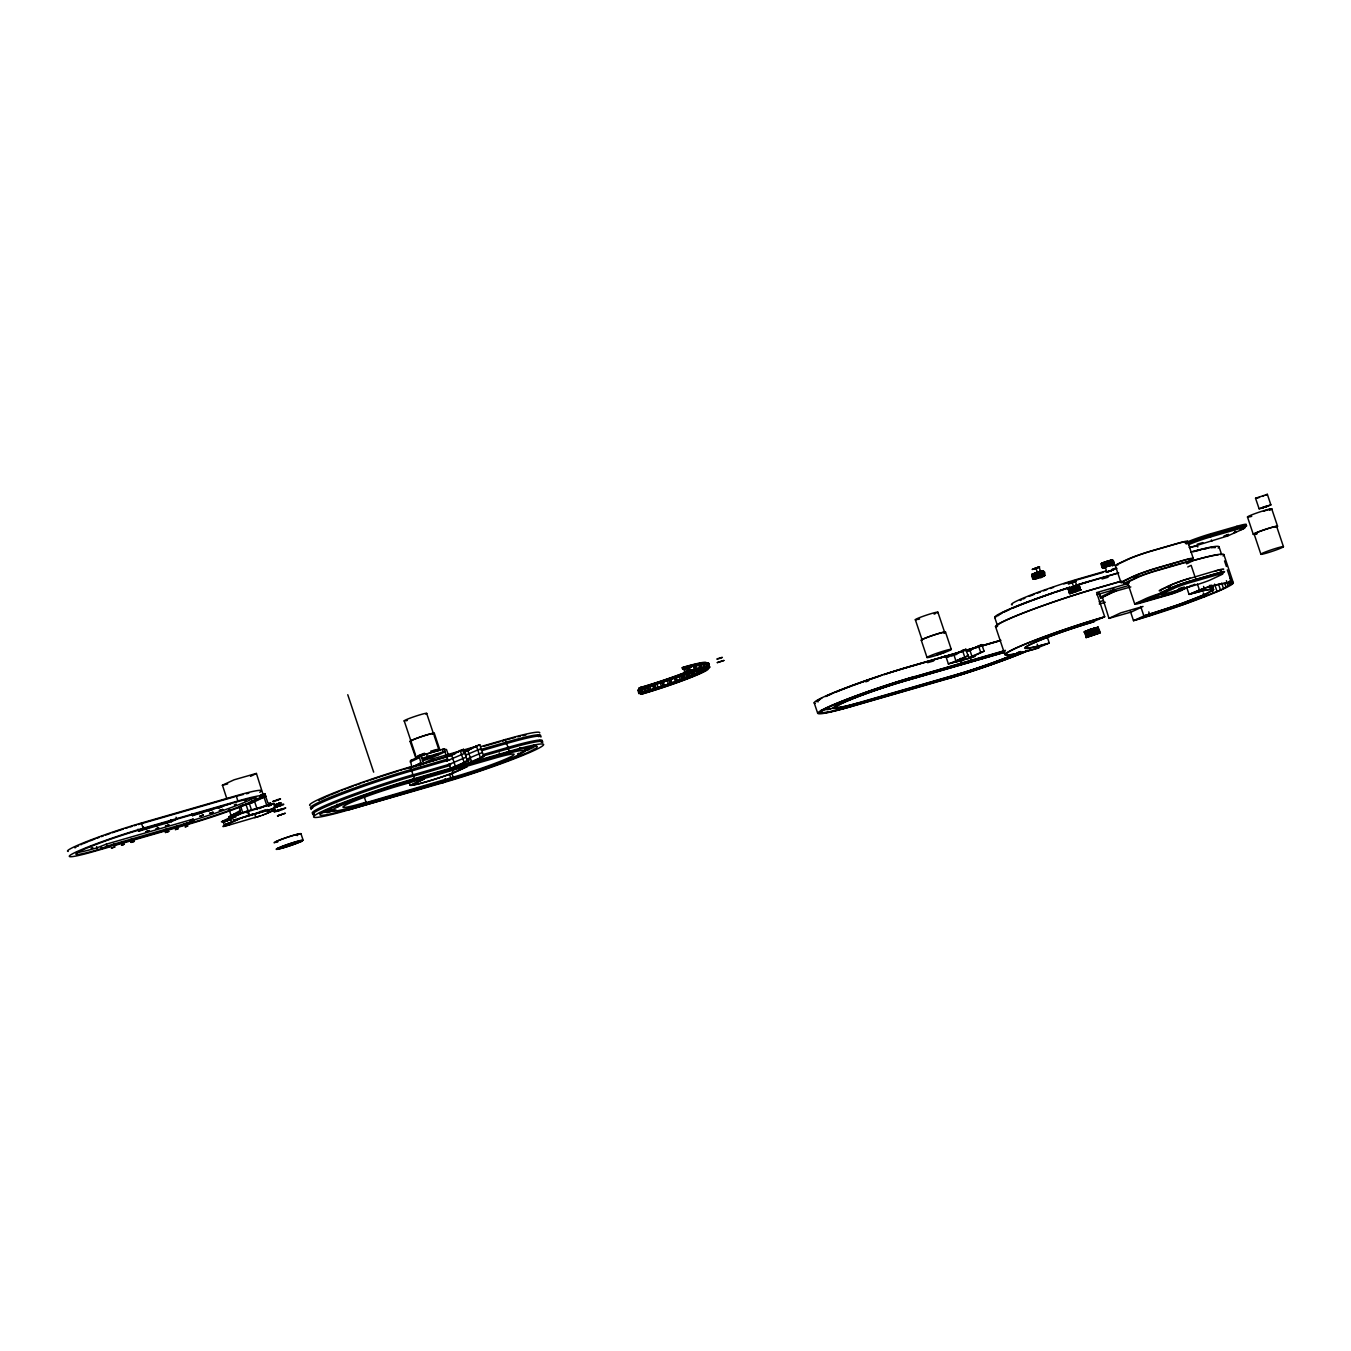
<?xml version="1.0" encoding="UTF-8"?>
<svg xmlns="http://www.w3.org/2000/svg" width="1351" height="1351" viewBox="0 0 1351 1351"><rect width="100%" height="100%" fill="white"/><g stroke="black" fill="none" stroke-linecap="round" stroke-linejoin="round"><path stroke-width="1.5" d="M662.446 686.088L661.416 686.325L663.054 685.784L661.855 682.187L663.493 681.647L664.101 685.818M663.054 685.784L664.692 685.244L663.662 685.7M242.673 812.694L240.647 806.108M661.855 682.238L660.217 682.728L661.517 686.713M946.139 655.894L938.388 658.376M1130.399 611.378L1133.506 620.7L1144.348 615.769L1179.068 604.522L1205.345 594.288L1213.485 589.745L1212.151 585.405M1230.136 577.654L1231.808 583.767L1220.51 590.066L1184 604.285L1135.313 620.058M1099.207 632.775L1100.136 632.167L1085.782 637.03L1086.711 636.929L1085.039 631.913L1086.863 636.845C1079.398 629.735 1098.431 627.472 1097.671 628.181M709.782 667.107L709.123 667.326C705.813 671.819 713.7 660.014 705.205 664L708.431 663.037M692.134 666.364L695.292 665.182C701.253 669.42 689.044 670.603 691.763 670.569M693.333 669.961L694.313 669.353L693.08 665.79M705.881 668.441L704.479 668.981L705.931 668.323M693.62 675.145C686.392 679.232 691.053 665.283 693.62 675.145L692.421 675.618M1034.309 574.175C1025.493 576.083 1049.271 568.045 1040.844 571.997M1035.052 578.296L1044.965 575.357L1033.16 579.258L1041.638 576.016L1040.05 571.456L1037.382 572.3M1068.692 588.648L1069.62 593.646L1074.67 591.417L1073.218 586.807L1078.976 585.135L1080.53 590.117L1072.154 593.089M1255.552 498.266L1267.356 494.314L1270.869 504.886L1259.098 508.736L1255.552 498.266L1257.021 498.08M1091.034 629.634L1093.128 634.024L1091.642 629.38L1084.026 631.795L1098.38 626.932L1097.451 627.539M254.613 800.552L249.293 802.798M1105.658 567.488L1103.091 568.315L1105 567.336M1102.72 563.266C1100.525 562.185 1106.722 567.167 1104.763 567.454M1110.877 560.597C1111.772 558.503 1116.23 565.394 1112.582 564.853C1116.534 565.073 1112.684 557.288 1110.708 560.8M1108.901 565.883L1110.59 565.326L1108.783 560.817L1110.86 560.108L1112.582 564.853L1114.068 564.6M242.589 813.015L223.709 821.188M937.02 654.678L944.873 652.06L942.356 653.208M1107.364 566.407L1102.771 568.095L1104.257 567.859L1102.534 562.911L1104.003 567.792L1102.551 568.349L1100.997 563.755L1102.348 563.418M1037.737 578.177C1034.646 581.285 1029.901 575.357 1033.751 573.685M1040.439 576.421L1038.818 571.828M1267.356 494.348L1265.684 495.209M655.151 688.774L653.631 689.263C652.195 683.099 654.12 684.67 655.218 688.436M1091.591 629.448L1094.445 628.249L1091.557 628.958M1093.719 633.839C1099.342 633.839 1089.565 622.372 1094.834 633.484M123.633 841.572L120.796 842.585M226.799 798.61L222.442 785.184L234.078 779.814L256.403 773.397L263.107 794.624L265.1 793.645L260.49 794.912M263.428 794.456L261.858 794.675M249.614 815.227L252.89 814.129L249.614 815.227L245.848 804.014M676.699 677.138C676.226 686.055 684.079 675.99 676.767 677.189A47.015 3.361 -18.5 0 0 682.103 675.314M1037.94 567.521L1036.538 568.112M1070.583 583.024L1071.917 582.467M1073.809 581.943L1071.022 582.99M1108.968 618.37L1120.722 612.881L1143.03 606.464L1131.412 611.969L1108.968 618.37L1102.382 597.159L1100.643 597.311L1099.14 593.072M1098.532 632.555C1102.517 634.176 1094.834 620.565 1099.275 632.656M647.281 687.119C649.763 684.349 652.516 690.057 649.071 690.395M1110.826 560.141L1112.228 559.804L1113.967 564.667M654.036 684.94L654.847 684.467L655.927 688.149M694.211 669.454L696.491 668.779M1038.379 577.975C1046.653 578.16 1046.265 568.957 1041.418 571.693M1078.638 585.219L1080.428 590.151L1078.959 585.152M1033.836 579.224C1030.948 579.444 1031.522 567.64 1034.157 579.157M1034.055 578.819C1034.478 581.335 1032.721 571.591 1038.007 572.233M1069.823 588.361L1077.355 585.76M1042.786 571L1044.762 575.492M464.136 751.528L464.964 751.105A15.013 1.081 -18.5 0 1 467.632 749.771L479.757 744.671L483.692 756.442L474.995 760.562A16.263 1.165 -18.5 0 0 473.053 761.728M468.071 763.298L468.898 762.876A15.013 1.081 -18.5 0 1 471.567 761.559L483.692 756.442M1069.3 588.783C1065.247 590.471 1073.64 584.139 1071.191 592.751M1270.869 504.886L1265.448 507.132M694.752 670.045A44.33 3.175 -18.5 0 0 696.407 669.319C694.549 669.336 706.066 668.238 700.342 663.983L697.504 664.912M699.717 668.019L698.703 668.509M1105.608 566.88L1104.088 562.286L1107.043 561.324M1107.55 566.221L1108.951 565.816M1094.276 633.653L1092.875 628.975L1094.53 633.585M701.085 664.304L704.293 663.206L705.492 666.803L700.122 668.677M705.492 666.803L702.351 667.816M940.11 669.437L941.731 669.387M1088.467 630.765C1085.495 630.478 1087.183 638.128 1087.133 636.642L1086.255 631.441L1084.178 632.403L1085.596 632.065M1038.108 572.098L1039.645 576.674M1074.653 591.451L1078.892 590.1L1076.95 585.642M1099.511 632.538L1098.38 632.96M1108.833 560.8C1115.504 571.557 1103.463 561.847 1108.951 560.665M1104.932 567.724L1105.709 567.572M669.691 679.637L670.484 679.249L670.89 683.234M1077.828 590.404L1076.24 585.827M640.222 689.094L643.059 688.081C648.345 695.478 633.298 692.033 641.641 688.486L642.519 692.236A44.33 3.175 -18.5 0 0 689.652 676.243A44.33 3.175 -18.5 0 0 703.297 668.103L703.635 668.086M1101.977 563.384C1102.534 561.205 1099.782 568.366 1103.885 567.842M1112.43 560.091L1111.434 560.277L1112.245 559.922M661.382 682.627L660.301 683.116L661.838 682.61M649.578 686.122L646.504 687.051L647.484 691.172L646.031 691.611L644.832 688.014C649.392 683.505 649.831 695.191 648.041 686.595M646.031 691.611L647.703 691.053M684.721 678.489L683.505 674.706M1035.947 577.992L1034.326 573.432L1036.926 572.486M1036.048 577.907L1034.663 573.314M701.591 670.907C705.07 669.556 699.176 672.021 702.199 670.721M256.42 773.515L250.492 776.352M252.603 802.612L265.978 796.263L257.416 798.661M229.45 818.892L228.792 816.933L233.115 814.67M274.709 806.513L273.679 803.457L247.385 811.039L233.943 815.666L221.412 821.78L222.966 821.695M247.385 811.039L248.922 815.616C245.527 815.616 207.919 831.844 229.586 824.769M267.566 804.723L270.757 803.203L267.886 802.933L265.759 796.718M1108.344 561.357L1107.719 561.374M1069.165 588.411C1071.698 600.722 1070.735 585.439 1067.966 589.002M1108.495 571.355L1111.62 570.375L1110.218 570.966M1114.676 591.451L1101.065 598.003M1089.345 635.375C1083.266 620.666 1093.094 645.795 1088.72 630.461C1088.906 633.585 1089.598 635.899 1092.284 634.311M1032.08 574.361L1033.599 579.258M1044.526 575.627L1042.617 575.796L1040.946 571.253L1042.094 570.899L1043.648 576.05L1042.786 570.764M1068.472 588.648L1070.009 593.613L1071.596 593.241M1080.53 590.117L1079.196 585.118M276.6 800.231L280.535 798.914L276.769 800.484M1110.167 560.445L1111.704 565.022L1114.288 564.346M703.787 663.949C707.924 660.538 709.883 668.373 704.327 667.715M708.211 666.499L705.205 667.411M1096.269 627.995L1094.834 628.451L1096.792 632.842L1095.374 633.315L1093.837 628.739L1095.256 628.266L1096.455 633.011L1099.241 632.251L1097.248 632.792L1096.269 627.995L1097.806 632.572L1097.08 627.81L1098.718 632.504L1099.646 632.234L1096.978 627.945M1079.365 585.118L1078.453 585.709M1033.887 574.276L1031.792 574.665L1032.704 574.479M1068.117 588.85L1069.485 593.579M445.948 755.31L444.378 748.842L423.927 754.669L419.232 756.729L420.955 762.977L413.744 766.405M641.168 688.79C636 688.926 638.297 695.782 642.367 692.388M1040.962 571.726L1038.514 572.081M1102.382 562.995L1104.763 567.758M1111.856 565.36L1113.123 564.954M662.446 682.086L663.493 681.647M1107.854 561.07L1108.647 565.917L1106.621 561.391M1090.949 635.443L1100.356 632.825L1085.917 637.638L1095.745 634.159M641.641 688.486L641.32 688.638A44.33 3.175 -18.5 0 0 692.016 671.194M1187.765 566.964L1191.16 565.36L1195.517 578.38M1186.583 586.959L1189.066 594.406L1204.231 588.141A70.556 5.049 -18.5 0 1 1224.682 588.344A70.556 5.049 -18.5 0 1 1138.707 619.18L1133.506 620.7M1190.822 593.781C1203.437 588.192 1218.264 582.669 1231.994 583.244M76.23 852.515A45.292 3.242 -18.5 0 0 97.052 847.82L106.307 844.155L193.142 819.145L193.801 821.104L188.363 823.688M193.801 821.104L106.965 846.114L101.511 848.698L100.852 846.722M137.937 829.227L138.596 831.186L144.033 828.602L143.375 826.643M138.596 831.186L171.256 821.78L176.745 819.196L176.052 817.237M191.91 813.69L192.551 815.649L198.04 813.066M189.512 820.868L193.142 819.145M230.582 803.693L192.551 815.649M228.91 816.95L240.242 810.516L238.924 806.598M233.47 814.653L239.819 812.035L240.242 810.516M230.194 816.595L239.532 812.154M230.075 818.385L235.716 815.734M243.416 812.914L274.523 803.423M230.751 819.381L224.063 821.999L230.751 819.381L231.629 821.999L224.941 824.617L226.478 824.431M259.139 808.624L266.671 805.061L264.036 797.208M268.157 806.057L272.615 803.946M228.606 825.225L255.761 817.237L254.68 813.961L257.686 812.542M266.839 813.42L273.881 810.144M275.553 809.671L264.948 814.163M411.937 767.25L410.383 760.731L419.908 756.104M410.18 762.015L419.215 757.742M418.168 765.747L432.59 758.924L477.156 746.09M410.603 769.817L447.603 759.042M411.025 771.117L449.917 759.802M432.472 761.103L451.437 755.496M445.982 756.763L446.86 756.357A16.263 1.165 -18.5 0 0 451.403 754.449L463.545 749.332L467.48 761.12L458.783 765.24A15.013 1.081 -18.5 0 1 455.456 766.743L454.206 767.3M450.271 755.53L451.504 754.973A15.013 1.081 -18.5 0 0 452.213 754.685M454.831 753.453L463.545 749.332M412.342 775.052L451.217 763.737M412.781 776.352L449.799 765.578M468.425 750.295L469.101 749.974A16.263 1.165 -18.5 0 1 469.489 749.619M469.945 749.501L479.757 744.671M447.299 760.681L448.177 760.275M347.899 810.11L442.875 782.769A71.231 5.1 -18.5 0 0 534.928 750.109A71.231 5.1 -18.5 0 0 509.276 751.325L414.301 778.666A71.231 5.1 -18.5 0 0 322.264 811.326A71.231 5.1 -18.5 0 0 347.899 810.11L445.965 781.3A64.595 4.627 -18.5 0 0 529.457 751.68A64.595 4.627 -18.5 0 0 506.186 752.794L411.211 780.118A64.595 4.627 -18.5 0 0 327.736 809.756A64.595 4.627 -18.5 0 0 350.99 808.641M411.211 780.118L414.301 778.666L410.366 766.895A71.231 5.1 -18.5 0 0 339.996 790.504A71.231 5.1 -18.5 0 0 310.004 805.534M366.037 802.224L363.774 803.305L460.032 775.136A40.327 2.888 -18.5 0 0 509.158 757.523A40.327 2.888 -18.5 0 0 497.472 757.404L396.924 786.35A40.31 2.888 -18.5 0 0 347.798 803.98A40.31 2.888 -18.5 0 0 359.484 804.081L366.037 802.224L364.061 796.347M448.616 764.598L449.495 764.21M410.096 785.336L424.434 778.868L412.19 784.711A31.141 2.229 -18.5 0 0 452.805 773.025L467.277 766.541L453.564 772.907A33.218 2.381 -18.5 0 1 410.248 785.387L408.796 781.452M468.442 759.009L467.48 759.482A15.013 1.081 -18.5 0 1 470.249 757.624L482.391 752.524M449.917 768.533L450.812 768.128A16.263 1.165 -18.5 0 0 455.355 766.22L467.48 761.12M505.561 742.476L506.203 742.172A71.231 5.1 -18.5 0 1 539.775 736.498M506 743.776L506.642 743.472A71.231 5.1 -18.5 0 1 540.907 737.055M507.317 747.711L507.959 747.407A71.231 5.1 -18.5 0 1 542.224 740.973M507.756 749.011L508.398 748.707A71.231 5.1 -18.5 0 1 542.494 742.51M639.057 688.081L640.07 689.23L639.057 688.081L640.881 687.321A44.33 3.175 -18.5 0 0 685.261 672.41L688.064 671.126L686.747 667.478L689.28 666.769L690.479 670.366L687.845 671.396M687.254 667.782A44.33 3.175 -18.5 0 0 682.643 669.066L682.204 667.766L683.471 667.158A47.015 3.361 -18.5 0 1 705.83 663.24L707.012 662.902M682.643 669.066L683.893 668.475A47.015 3.361 -18.5 0 1 706.59 663.983M442.875 782.769L445.965 781.3L445.087 778.683M506.186 752.794L509.276 751.325L505.342 739.554L481.091 746.529M642.4 693.705L641.961 692.404L640.695 692.995L641.134 694.296L642.958 693.536A44.33 3.175 -18.5 0 0 700.24 673.22A44.33 3.175 -18.5 0 0 684.281 673.98L683.842 672.663L685.109 672.072A47.015 3.361 -18.5 0 1 707.265 668.323M684.281 673.98L685.548 673.372A47.015 3.361 -18.5 0 1 702.469 672.578A47.015 3.361 -18.5 0 1 641.708 694.144L641.134 694.296M1037.061 568.079C1045.421 564.954 1030.543 569.463 1035.508 568.45M1038.227 567.369L1039.054 566.981L1040.591 571.557M1074.4 581.757L1076.139 581.2L1075.345 581.656M1106.216 567.099L1105.371 567.504L1106.908 572.081L1113.883 569.615L1106.013 572.233L1111.012 570.882L1110.049 571.169M1110.556 560.361L1112.532 564.769L1110.353 565.427M975.219 656.383L948.385 663.915L946.207 657.38A16.263 1.165 -18.5 0 0 953.738 654.34L965.864 649.24L968.059 655.775L959.345 659.896A15.013 1.081 -18.5 0 1 950.851 663.392L951.813 662.936M965.864 649.24L957.167 653.36A15.013 1.081 -18.5 0 1 951.425 655.826L956.947 654.289M966.691 651.503A15.013 1.081 -18.5 0 1 969.731 649.73L981.856 644.63L984.052 651.165L975.354 655.286A16.263 1.165 -18.5 0 0 973.531 656.687M981.856 644.63L973.159 648.75A16.263 1.165 -18.5 0 0 972.399 649.122M968.059 655.775L955.917 660.875A16.263 1.165 -18.5 0 1 948.385 663.915M1134.114 577.232L1137.863 575.458M968.042 654.863L969.14 658.123A15.013 1.081 -18.5 0 1 971.926 656.282L984.052 651.165M1242.261 528.241L1244.355 527.245L1243.933 525.944M968.329 658.511L970.102 657.667L970.981 660.284L969.207 661.129M1188.171 543.423A17.107 1.216 -18.5 0 1 1210.293 535.57L1236.216 528.106A17.107 1.216 -18.5 0 1 1242.38 527.819L1242.819 529.119L1227.704 535.942L1189.572 547.645M1100.457 597.007L1109.796 592.582L1116.196 591.147M1101.251 597.497L1110.59 593.072M1186.617 563.823L1189.826 562.303A17.293 1.233 -18.5 0 0 1183.594 562.607L1157.402 570.139A17.293 1.233 -18.5 0 0 1135.06 578.076L1125.721 582.501A17.293 1.233 -18.5 0 0 1128.524 583.125M1102.889 617.424L1098.954 618.572A69.154 4.948 -18.5 0 0 1014.702 648.784A69.154 4.948 -18.5 0 0 1034.748 648.987L1049.271 643.025L1047.397 637.436M1128.727 583.328L1096.607 592.582L1104.696 616.782L1091.355 622.423A49.784 3.563 -18.5 0 0 1030.695 644.191A49.784 3.563 -18.5 0 0 1045.117 644.326L1047.515 643.65M1181.703 588.31L1169.544 593.798L1147.945 599.912L1162.181 593.629M1182.345 589.863L1191.717 585.422M639.395 689.55L637.74 690.091M283.474 804.588C286.294 802.359 267.903 808.962 274.929 807.543M1098.059 627.675L1097.451 627.979M1042.482 575.83C1041.452 565.849 1037.517 574.293 1042.702 575.712M696.356 669.252L697.555 672.849L701.693 671.481M1072.373 592.278C1067.408 589.154 1075.092 582.365 1074.433 591.535M421.934 758.401L443.297 751.899C452.957 748.809 421.985 762.471 422.407 760.292M1104.071 567.488L1106.874 566.576L1105.405 561.932M689.28 666.769L685.345 668.238L686.663 671.869C691.374 672.089 688.284 664.202 685.092 668.441M1089.7 630.039L1091.422 634.598M278.948 803.794L279.826 803.355L276.567 804.571M1035.744 572.858L1037.112 577.553M1071.883 587.28L1073.471 591.822M1269.4 509.766L1270.176 509.293L1267.255 509.986M688.014 667.124L689.213 670.721M1109.323 560.665L1110.86 565.242L1111.974 564.904M1104.459 562.877L1103.615 563.097M1071.495 592.616L1070.701 587.702L1072.052 592.397M1085.596 631.626C1088.366 629.245 1087.251 637.773 1088.889 635.561M1034.342 578.667L1033.076 573.905L1034.511 578.515M655.201 684.467C657.126 682.694 658.9 688.014 656.4 688.064M132.972 838.971L130.101 839.849L131.739 839.14M261.486 796.482L260.067 797.09M647.332 691.104L647.838 690.868A47.015 3.361 -18.5 0 1 643.853 692.084M1113.342 564.634L1112.7 564.802M1093.972 634.767L1092.047 635.443L1095.222 634.328M1098.329 633.112L1096.337 633.822M1113.004 565.123C1112.869 568.535 1108.344 559.99 1112.582 559.871M1098.684 632.994L1096.59 633.855M695.258 674.081L693.147 674.757L691.948 671.16L693.029 670.704L694.718 674.166L693.519 670.569M696.947 669.674L697.96 669.235M704.969 668.205L704.04 668.306L705.306 668.07M693.147 674.757L695.866 673.811A47.015 3.361 -18.5 0 0 697.943 673.102M698.163 673.271L696.322 673.794M1088.501 636.456L1091.304 635.645M283.119 804.757L280.113 805.905M692.219 670.366C697.572 670.94 694.735 662.446 691.02 666.769M694.194 665.452L695.393 669.049M654.509 688.909L653.631 689.263M1042.094 570.916L1043.293 575.56M1081.003 589.712L1079.736 589.948L1078.284 585.287L1079.483 590.015L1077.135 585.625L1078.706 590.201M277.191 810.617L276.279 811.292M1088.045 636.574L1091.118 635.73M1102.146 563.266L1104.155 562.337M1104.375 562.185L1105.945 566.88L1103.919 562.489M277.445 806.209L276.6 806.598L277.647 806.412M1070.076 587.938L1071.377 592.684M1263.506 511.303L1266.461 510.239M1097.096 627.793L1095.864 628.198M691.256 675.99L687.862 676.885L686.663 673.288L689.162 672.393M691.222 672.004L692.421 671.548M687.862 676.885L690.412 675.872M113.096 844.73L113.923 844.324L111.39 845.287M176.778 826.39L177.606 826.001L175.073 826.964M249.31 803.186L253.802 801.835L249.344 803.473M237.236 814.552L233.909 815.936L234.348 817.237M238.401 814.67L237.506 812.812M238.772 819.128L224.908 825.697L227.66 825.292M263.85 810.904L265.742 810.161M376.287 801.059L377.858 800.501M378.618 800.467L376.304 801.227M695.748 665.621L699.43 664.185L700.645 667.782L696.947 669.218A44.33 3.175 -18.5 0 0 695.427 669.572M699.43 664.185L700.645 667.782M420.634 754.685L420.803 754.618A11.889 0.844 -18.5 0 0 419.958 754.956M420.988 756.155L420.634 756.307A12.801 0.912 -18.5 0 0 418.59 757.134M277.867 810.364L274 811.867L277.293 811.242M281.852 809.57L283.794 808.658L277.985 810.144M641.489 688.655L643.059 688.081M1109.357 561.239L1110.995 560.564M1074.619 581.943L1071.715 582.973M1090.899 635.038L1092.891 634.328M276.364 810.752L278.222 810.228M1038.395 577.097L1037.028 572.419M685.345 668.238L683.724 668.813L684.923 672.41L686.274 672.038M682.407 674.976C686.544 684.062 678.574 673.355 684.332 674.605L685.531 678.202L681.867 679.165L680.668 675.568L683.538 674.504M684.653 674.554L685.987 674.048L687.186 677.645L685.852 678.151M681.867 679.165L684.737 678.101M1092.435 634.261L1091.051 629.566M704.226 667.158L702.908 663.459L704.8 666.938L700.713 668.458A44.33 3.175 -18.5 0 0 699.396 668.711M1093.989 628.924L1097.4 627.742L1099.359 632.623M279.15 805.922L280.484 805.314L278.407 805.871M166.646 829.345C170.581 827.808 162.424 830.325 165.346 829.75M262.06 796.414L259.983 796.87L261.25 796.431M252.502 802.46L251.202 802.916M262.753 814.974L265.944 813.977M707.35 663.865L708.65 663.358L706.911 664.016M1042.448 570.831L1043.496 575.594M1223.972 536.026L1228.447 534.388M1085.782 632.048L1085.343 632.268M644.832 688.014L646.504 687.051M277.411 810.364L278.61 810.093M676.767 681.157L675.331 681.563L674.132 677.966L677.223 676.834M677.408 677.223L678.861 676.699M675.331 681.563L678.438 680.448M678.624 680.82L680.06 680.296M1031.809 574.563L1032.62 574.58M281.447 809.891L285.753 807.982L278.576 809.941M1263.692 495.986L1262.526 496.391M1075.768 591.079L1074.433 586.402L1076.055 590.944M278.83 803.997C288.185 800.147 267.194 807.206 277.225 804.537M695.917 665.587A44.33 3.175 -18.5 0 0 695.09 665.773L700.342 663.983M277.63 815.886L285.331 813.234L277.462 815.869L281.396 814.552M706.573 662.936C707.113 671.43 708.735 660.622 703.567 663.966M697.555 672.849L699.261 672.274M701.878 664.016L704.293 663.206M704.867 669.353L703.314 669.927L704.766 669.269M1107.229 566.407L1106.283 561.509M1086.238 636.912L1086.896 636.625M669.708 683.64L668.458 683.961L667.242 680.364L670.484 679.249M668.458 683.961L671.683 682.846M157.392 828.214C152.342 830.223 162.475 826.457 157.425 828.467M176.761 829.041C171.78 831.051 181.811 827.302 176.795 829.311M238.907 813.775L241.795 812.778M226.444 821.02C223.422 822.219 229.552 819.939 226.478 821.172M240.444 818.351L243.332 817.355M261.655 811.715L254.68 813.961M263.276 814.957L257.501 816.882M1107.33 561.746L1105.27 562.337L1107.313 561.509M1265.38 506.997C1275.986 502.977 1255.231 509.462 1263.776 507.52M708.802 666.803C710.626 666.077 705.121 668.053 709.461 666.685M707.232 668.509L709.106 667.833L707.417 668.542M274.439 810.516L272.125 811.292M1089.818 635.19L1087.91 630.393L1091.135 629.093M689.77 667.141L695.292 665.182M1040.658 571.287L1042.178 575.864M1084.684 632.133L1085.36 632.048M1088.112 635.882L1087.791 636.034M280.299 810.127L277.58 810.988M719.357 658.596C728.898 655.167 712.197 660.082 718.107 658.984M1038.092 577.198L1036.707 572.571M946.207 668.019L944.991 668.424M280.248 810.313L277.85 811.073M941.174 653.614L937.07 654.728M428.554 753.47L427.608 753.79A12.801 0.912 -18.5 0 0 425.751 754.415M1036.892 577.637L1035.356 573.044M1090.291 630.208L1091.236 629.887M414.689 766.743L416.53 766.169M276.364 800.619L272.716 801.565L278.205 799.404M166.291 822.776C171.391 821.408 161.309 824.38 166.325 823.046M122.84 844.578C127.957 843.193 117.875 846.182 122.873 844.831M186.472 826.255C191.589 824.853 181.456 827.893 186.506 826.508M233.807 814.45L231.882 815.312L233.791 814.569M233.774 816.629L235.091 816.224L234.432 814.265M696.744 669.505A47.015 3.361 -18.5 0 1 694.836 670.316L697.285 669.471M428.942 756.374C432.05 755.547 425.886 757.354 428.926 756.543M260.371 815.801L254.799 817.693M1170.979 565.309L1172.296 564.904M1113.798 588.833L1115.335 591.248L1130.821 586.942M653.225 684.991L656.451 683.961M652.432 685.666L653.935 685.177M654.424 688.588L657.667 687.558M680.668 675.568L682.238 675.112M277.698 806.716L275.959 807.256M1035.525 568.602L1032.113 569.463L1039.105 566.913M1106.047 562.388L1107.161 562.151M1089.193 630.208L1090.764 629.735M685.987 674.048L682.846 674.96M687.186 677.645L684.298 678.506M1263.624 507.723L1259.115 508.82M1087.082 636.389L1086.17 636.726L1087.268 636.287M650.794 689.719L648.21 690.614M1259.52 497.371L1257.916 497.844M251.354 803.068L239.195 806.564M674.132 677.966L676.429 677.459M244.193 812.154L246.422 811.495L246.861 812.795M420.955 762.977L410.788 767.588M245.73 816.747L274.135 808.54M1161.624 593.14L1136.934 603.407L1173.512 593.207L1193.608 584.882A13.138 0.946 -18.5 0 0 1194.824 584.24M1089.007 630.275L1090.629 634.835M697.606 673.355L696.457 673.676M1070.718 583.294L1068.303 583.852L1075.295 581.285L1078.368 590.252M1073.944 591.654L1072.424 587.077M1039.274 576.809L1037.517 572.25M952.995 675.905L957.319 674.487A50.494 3.614 -18.5 0 0 1016.644 653.445M946.663 678.945L951.779 677.307A64.628 4.627 -18.5 0 0 1027.706 650.371M227.66 783.918L222.341 785.286M68.242 851.451A52.216 3.732 -18.5 0 1 88.609 840.795A52.216 3.732 -18.5 0 1 141.416 823.029L236.155 795.756A52.216 3.732 -18.5 0 1 259.78 792.311M138.19 824.566L232.929 797.276A45.292 3.242 -18.5 0 1 234.854 796.735M1036.014 568.129L1037.754 567.623M110.613 846.672L94.486 851.316A52.216 3.732 -18.5 0 1 75.69 852.211A52.216 3.732 -18.5 0 1 143.155 828.264L237.911 800.991A52.216 3.732 -18.5 0 1 256.707 800.096A52.216 3.732 -18.5 0 1 189.241 824.042L114.649 845.506M263.175 794.591L265.1 794.743M443.905 749.197L446.489 749.535L448.38 755.091M644.275 691.678L641.421 692.489L640.205 688.892M638.939 693.688L641.607 692.928M178.264 826.592L192.467 822.506A45.292 3.242 -18.5 0 0 250.999 801.734A45.292 3.242 -18.5 0 0 234.686 802.511L139.93 829.784A45.292 3.242 -18.5 0 0 81.398 850.556A45.292 3.242 -18.5 0 0 97.711 849.779L174.211 827.758M410.89 760.377L412.714 760.208M1185.756 542.68A19.522 1.402 -18.5 0 1 1210.969 533.729L1236.891 526.265A19.522 1.402 -18.5 0 1 1245.723 524.982M268.815 805.871L271.112 805.213L270.453 803.254M1186.195 543.997A19.522 1.402 -18.5 0 1 1211.408 535.047L1237.33 527.582A19.522 1.402 -18.5 0 1 1244.355 527.245M454.814 754.094L407.276 768.347A64.595 4.627 -18.5 0 0 403.729 769.394M462.903 751.764L468.966 750.025M463.596 752L467.649 750.835M1188.61 544.723A17.107 1.216 -18.5 0 1 1210.732 536.887L1236.655 529.423A17.107 1.216 -18.5 0 1 1242.819 529.119M409.302 767.773L433.553 760.799M484.063 746.242L500.225 741.598M259.189 811.833L265.184 810.093M234.534 819.753L275.216 808.05M464.845 753.267L452.72 758.367A16.263 1.165 -18.5 0 1 446.725 760.833M481.074 748.589L468.949 753.706A15.013 1.081 -18.5 0 0 465.943 755.293M479.943 749.737L506.203 742.172M1197.189 544.233L1202.863 542.595M482.493 750.43L506.642 743.472M1106.131 570.949L1079.939 578.498A48.4 3.462 -18.5 0 0 1030.678 595.099A48.4 3.462 -18.5 0 0 1012.254 604.86M1112.177 569.21L1116.213 568.045M1102.872 572.486L1076.73 580.018A41.493 2.972 -18.5 0 0 1073.657 580.913M1112.937 569.598L1116.956 568.433M1075.244 581.352L1071.259 582.669L1072.086 582.264L1073.623 586.841M466.163 757.185L454.037 762.302A16.263 1.165 -18.5 0 1 448.042 764.767M483.81 754.348L507.959 747.407M1117.699 573.06L1091.456 580.609A68.411 4.897 -18.5 0 0 1075.734 585.338M465.96 760.917L470.013 759.769M482.138 756.273L508.398 748.707M1089.683 581.454L1118.746 572.942M1102.044 578.971L1108.09 577.232M337.97 806.8A52.216 3.732 -18.5 0 0 356.765 805.905L455.371 777.5A52.216 3.732 -18.5 0 0 518.987 754.685A52.216 3.732 -18.5 0 0 503.855 754.55L405.435 782.854A52.216 3.732 -18.5 0 0 337.97 806.8L337.091 804.183M1121.398 581.133L1095.289 588.648A70.539 5.049 -18.5 0 0 1023.501 612.847A70.539 5.049 -18.5 0 0 996.65 627.084M1120.756 581.437L1094.648 588.952A69.154 4.948 -18.5 0 0 996.818 626.087M1096.759 594.744L1128.963 585.473M1099.14 601.837L1103.176 600.671M1099.258 604.015L1105.287 602.276M1178.781 588.648L1184.455 587.01M999.926 640.475L910.962 666.094A68.411 4.897 -18.5 0 0 841.335 689.55A68.411 4.897 -18.5 0 0 815.295 703.347M962.469 651.435L910 666.55A66.334 4.745 -18.5 0 0 883.942 674.588A64.595 4.627 -18.5 0 1 904.427 668.323M966.505 650.27L976.638 647.365M980.691 646.2L1000.939 640.357M959.649 652.398L909.189 666.921A64.595 4.627 -18.5 0 0 906.031 667.85M965.695 650.658L1000.112 640.746M927.597 662.699L933.642 660.96M946.207 657.38L949.635 656.383M958.214 660.217L955.917 660.875L953.738 654.34M956.221 661.99L972.382 657.346M1005.448 650.355L913.496 677.02A66.334 4.745 -18.5 0 0 827.775 707.434A66.334 4.745 -18.5 0 0 851.67 706.286L947.439 678.574M1003.607 651.216L912.685 677.391A64.612 4.627 -18.5 0 0 829.21 707.012A64.612 4.627 -18.5 0 0 852.464 705.914M1095.779 633.754L1098.903 632.859M953.772 675.534L858.24 703.179A52.216 3.732 -18.5 0 1 839.444 704.074A52.216 3.732 -18.5 0 1 906.909 680.127L1005.144 651.874M278.137 848.073L279.269 847.752M300.158 841.774L301.29 841.453M667.242 680.364L668.492 680.043M702.317 671.346L698.416 672.46L697.217 668.863M672.241 683.066L670.687 679.553M1079.685 589.965L1077.845 585.405M1190.366 561.273L1194.808 560.023A70.556 5.049 -18.5 0 1 1223.01 555.903M1191.16 561.189L1194.081 560.361A69.171 4.948 -18.5 0 1 1218.416 554.721M1189.066 594.406L1207.051 589.678L1213.62 589.374M1004.215 652.28L906.116 680.516A50.477 3.614 -18.5 0 0 840.879 703.651A50.477 3.614 -18.5 0 0 859.05 702.79M1003.101 652.786L905.136 680.972A48.4 3.462 -18.5 0 0 842.585 703.162A48.4 3.462 -18.5 0 0 860.013 702.334L958.146 674.081A48.416 3.462 -18.5 0 0 1015.006 653.901M243.704 804.605L242.167 805.027M1090.274 629.836L1091.98 634.413M683.724 668.813L686.747 667.478M687.997 671.075L690.479 670.366M1100.187 595.386L1100.558 598.02M1075.244 591.214L1073.707 586.638M1075.075 586.199L1076.764 590.775M251.725 800.957L253.65 800.501M660.217 682.728L661.382 682.475M690.564 666.972L689.382 667.276A44.33 3.175 -18.5 0 1 691.425 666.668M687.929 672.781L689.55 676.277L688.351 672.68M689.128 676.378L692.016 675.703L690.817 672.106M1102.94 597.294L1101.96 597.429M270.588 803.22L271.348 805.196M701.557 667.58L699.734 667.985L698.518 664.388M1035.305 578.245L1033.988 573.516L1035.525 578.11M678.405 680.836C676.192 682.373 674.149 676.26 677.206 677.239M675.686 677.391L676.885 680.988M668.863 679.806L670.18 683.42M695.309 673.879L694.11 670.248M1271.747 508.888L1277.556 526.231M1276.695 526.518L1283.433 546.665A11.889 0.844 -18.5 0 1 1266.259 553.184A11.889 0.844 -18.5 0 1 1266.816 551.444A11.889 0.844 -18.5 0 1 1283.45 546.733M1254.15 534.067L1260.888 554.214M1247.497 517.011L1253.289 534.354M1240.269 528.815L1240.708 530.116M1236.891 526.265L1237.33 527.582M1236.216 528.106L1236.655 529.423M1235.169 531.23L1235.608 532.53M1227.265 534.624L1227.704 535.942M1223.905 554.687L1233.311 582.805M1224.53 560.901L1226.387 566.491M1227.333 569.852L1231.69 582.889M1219.041 546.851L1221.372 553.826M1229.866 580.727L1231.116 584.443M1228.684 581.555L1229.934 585.287M1210.969 533.729L1211.408 535.047M1226.404 580.694L1228.262 586.266M1210.293 535.57L1210.732 536.887M1211.408 539.927L1211.847 541.244M1224.884 583.683L1226.134 587.398M1221.676 583.092L1223.533 588.681M1218.636 584.476L1220.51 590.066M1214.583 584.122L1217.065 591.569M1212.235 586.03L1213.485 589.745M1211.577 585.27L1212.81 588.985M1210.648 585.253L1211.881 588.985M1211.999 589.458L1213.249 593.19M1209.365 585.371L1210.614 589.087M1203.555 586.435L1204.805 590.167M1187.563 541.329L1193.237 558.335M1203.302 592.937L1204.552 596.669M1197.391 583.97L1199.266 589.56M1170.05 585.625L1171.351 589.56M1168.328 586.131L1169.206 588.732M1148.789 611.885L1150.022 615.617M1140.717 606.498L1143.824 615.803L1147.387 614.773A48.416 3.462 -18.5 0 0 1206.375 593.613A48.416 3.462 -18.5 0 0 1192.342 593.477M1127.545 582.534L1134.756 604.117M1115.284 565.545L1120.975 582.551M1112.076 559.821L1113.596 564.397M1110.606 560.175L1112.126 564.752M1108.563 560.766L1110.1 565.343M1106.013 561.712L1107.533 566.305M1112.684 589.256L1113.545 591.873M1102.889 562.945L1104.426 567.521M1110.86 590.117L1111.738 592.734M1102.213 565.242L1103.243 568.298L1101.352 563.451M1096.691 627.894L1098.279 632.572M1095.881 628.097L1097.637 632.707M1096.337 632.96L1094.817 628.384L1096.252 632.994M1094.361 628.587L1095.897 633.163M1093.618 628.739L1095.07 633.349M1092.351 629.144L1093.888 633.72L1092.267 629.161M1076.544 585.794L1078.064 590.37M1075.784 585.979L1077.22 590.59M1075.464 586.114L1077 590.691M1089.328 630.225L1090.865 634.801M1074.079 586.554L1075.616 591.13M1072.677 587.026L1074.214 591.603M1086.778 631.12L1088.399 635.679M1071.765 587.347L1073.082 592.008M1071.292 587.482L1072.812 592.059L1071.191 587.516M1085.984 631.457L1087.521 636.051M1085.9 631.491L1087.504 636.169M1084.836 632.032L1086.542 636.895M1068.861 588.445L1070.347 593.545L1068.557 588.597M1042.55 570.798L1044.239 575.762M1039.594 571.591L1041.131 576.168M1039.493 571.625L1040.81 576.303M1039.054 571.811L1040.574 576.387M1038.328 571.98L1039.763 576.607M1037.669 572.25L1039.426 576.759M1035.896 567.893L1037.433 572.469M1038.024 577.232L1036.318 572.672L1037.754 577.265M1035.001 573.145L1036.639 577.688M1037.23 644.207L1038.48 647.923M994.691 617.356L997.612 626.07M995.518 626.526L1004.924 654.661M978.428 645.609L980.623 652.161M969.731 649.73L971.926 656.282M967.468 649.814L967.907 651.131L971.335 650.135A16.263 1.165 -18.5 0 1 972.095 649.291M962.436 650.219L964.631 656.755M960.645 658.359L961.743 661.618M959.683 658.815L960.781 662.074M945.497 632.065L951.29 649.392M937.898 612.206L944.653 632.352M915.353 619.754L922.091 639.901A11.889 0.844 -18.5 0 1 936.074 634.345A11.889 0.844 -18.5 0 1 943.842 632.96M921.247 640.188L927.039 657.532M814.197 702.824L817.693 713.294M708.042 662.936L709.714 667.242M706.117 662.969L707.316 666.567M697.775 668.694L698.974 672.291M683.471 667.158L683.893 668.475M685.109 672.072L685.548 673.372M640.881 687.321L642.958 693.536M640.306 687.49L640.746 688.807M641.269 692.827L641.708 694.144M499.313 752.963L500.191 755.581M476.329 745.651L480.264 757.438M467.632 749.771L471.567 761.559M464.812 751.207L466.129 755.141M467.429 759.059L468.746 762.994M460.117 750.329L464.052 762.099M451.403 754.449L455.355 766.22M451.943 768.922L453.26 772.856M446.657 756.442L447.975 760.36M449.275 764.294L450.592 768.212M451.842 773.228L453.142 777.146M442.419 749.281L443.297 751.899M449.579 774.292L450.896 778.227M434.296 733.221L440.088 750.548M426.68 713.429L433.418 733.576M434.11 735.484L438.737 749.332M432.59 758.924L433.198 760.748M426.426 753.875L427.288 756.492M421.056 755.783L423.758 763.974M419.823 763.315L420.701 765.933M404.202 720.86L410.94 741.007M410.89 741.057L415.517 754.905M410.045 741.344L415.973 758.485A12.801 0.912 -18.5 0 1 418.033 757.387M347.764 694.718L373.67 772.147M300.952 833.702L303.148 840.238M278.914 802.714L279.927 805.77M276.431 804.385L277.445 807.442M264.931 793.763L265.809 796.364M264.424 793.78L265.303 796.398M267.177 809.519L268.275 812.795M254.63 801.667L257.264 809.519M249.141 802.916L251.641 810.397M236.155 795.756L237.911 800.991M238.401 812.491L239.043 814.45M235.243 815.936L235.682 817.254M232.186 816.426L233.723 821.003M228.927 809.063L230.886 814.957M229.045 816.916L229.704 818.875M222.847 820.851L224.384 825.427M192.467 822.506L191.808 820.547A45.292 3.242 -18.5 0 0 253.904 797.934M170.598 819.821L171.256 821.78M141.416 823.029L143.155 828.264M106.307 844.155L106.965 846.114M96.613 846.52L97.711 849.779M421.394 756.003A12.801 0.912 -18.5 0 1 424.822 754.736M429.5 753.166A12.801 0.912 -18.5 0 1 438.535 750.632M411.38 741.327A12.801 0.912 -18.5 0 1 422.289 736.295A12.801 0.912 -18.5 0 1 432.86 734.201M411.498 741.125A11.855 0.844 -18.5 0 1 422.171 736.413A11.855 0.844 -18.5 0 1 432.86 734.015M438.315 749.265A11.889 0.844 -18.5 0 1 438.366 749.737M416.192 756.881A11.889 0.844 -18.5 0 1 416.209 756.813L416.311 756.712A11.889 0.844 -18.5 0 1 416.699 756.442M417.341 756.104A11.889 0.844 -18.5 0 1 418.219 755.682M418.759 755.462A11.889 0.844 -18.5 0 1 419.334 755.209M421.36 754.398A11.889 0.844 -18.5 0 1 422.12 754.111M422.897 753.824A11.889 0.844 -18.5 0 1 424.552 753.233M430.597 751.224A11.889 0.844 -18.5 0 1 432.236 750.734M433.012 750.497A11.889 0.844 -18.5 0 1 433.755 750.295M434.465 750.092A11.889 0.844 -18.5 0 1 435.123 749.923M435.748 749.754A11.889 0.844 -18.5 0 1 436.322 749.619M436.829 749.518A11.889 0.844 -18.5 0 1 437.285 749.417M404.608 720.995A11.855 0.844 -18.5 0 1 416.243 715.979A11.855 0.844 -18.5 0 1 425.734 714.088M407.31 720.471A11.855 0.844 -18.5 0 1 405.942 720.792M274.76 842.804A14.169 1.013 -18.5 0 1 287.138 837.282A14.169 1.013 -18.5 0 1 300.513 834.175M297.727 835.34A12.801 0.912 -18.5 0 1 297.186 835.594M277.732 842.045A12.801 0.912 -18.5 0 1 276.009 842.349M275.553 842.365A12.801 0.912 -18.5 0 1 286.699 837.536A12.801 0.912 -18.5 0 1 299.652 834.209M236.729 796.212A45.292 3.242 -18.5 0 1 243.467 794.439M246.321 793.763A45.292 3.242 -18.5 0 1 248.82 793.24M74.964 847.888A45.292 3.242 -18.5 0 1 76.078 847.178M77.649 846.317A45.292 3.242 -18.5 0 1 78.594 845.827M80.807 844.797A45.292 3.242 -18.5 0 1 82.056 844.223M83.407 843.632A45.292 3.242 -18.5 0 1 88.001 841.707M89.706 841.031A45.292 3.242 -18.5 0 1 95.229 838.887M97.188 838.144A45.292 3.242 -18.5 0 1 99.214 837.4M101.274 836.641A45.292 3.242 -18.5 0 1 103.385 835.864M105.547 835.104A45.292 3.242 -18.5 0 1 109.938 833.567M112.15 832.807A45.292 3.242 -18.5 0 1 123.363 829.075M125.592 828.383A45.292 3.242 -18.5 0 1 127.788 827.69M129.949 827.015A45.292 3.242 -18.5 0 1 132.077 826.373M134.154 825.731A45.292 3.242 -18.5 0 1 136.198 825.14M92.831 847.584A45.292 3.242 -18.5 0 1 91.024 848.073M246.135 800.164A45.292 3.242 -18.5 0 1 244.683 800.788M236.239 804.183A45.292 3.242 -18.5 0 1 234.331 804.909M535.756 745.026A64.595 4.627 -18.5 0 1 520.338 752.71M518.97 753.284A64.595 4.627 -18.5 0 1 517.534 753.858M534.472 745.532A69.847 4.999 -18.5 0 1 532.463 746.512M531.365 747.019A69.847 4.999 -18.5 0 1 524.999 749.839M539.606 740.466A69.847 4.999 -18.5 0 1 540.012 740.5M530.065 747.795A71.231 5.1 -18.5 0 1 524.526 750.193M533.932 747.323A69.847 4.999 -18.5 0 1 532.902 747.812M531.804 748.336A69.847 4.999 -18.5 0 1 530.656 748.859M529.44 749.417A69.847 4.999 -18.5 0 1 526.822 750.548M541.059 741.952A69.847 4.999 -18.5 0 1 541.447 742.341M539.691 732.918A71.231 5.1 -18.5 0 0 505.342 739.554L502.251 741.007A64.595 4.627 -18.5 0 1 505.679 740.044M507.334 739.571A64.595 4.627 -18.5 0 1 510.543 738.693M512.08 738.288A64.595 4.627 -18.5 0 1 515.035 737.528M517.805 736.835A64.595 4.627 -18.5 0 1 520.388 736.211M522.753 735.687A64.595 4.627 -18.5 0 1 525.894 735.045M538.272 735.265A69.847 4.999 -18.5 0 1 538.88 735.4M538.289 736.548A69.847 4.999 -18.5 0 1 538.711 736.582M533.915 745.161A66.385 4.745 -18.5 0 1 525.1 749.383M314.091 814.873A71.231 5.1 -18.5 0 1 340.334 800.704A71.231 5.1 -18.5 0 1 413.423 776.048M335.926 809.874A64.595 4.627 -18.5 0 1 319.562 812.643M329.002 810.735A69.847 4.999 -18.5 0 1 323.885 811.883M313.804 811.951A69.847 4.999 -18.5 0 1 314.023 811.698M327.989 811.14A71.231 5.1 -18.5 0 1 323.987 812.052M312.621 813.386A71.231 5.1 -18.5 0 1 342.614 798.34A71.231 5.1 -18.5 0 1 412.984 774.748M330.86 811.698A69.847 4.999 -18.5 0 1 326.756 812.66M314.158 814.146A69.847 4.999 -18.5 0 1 314.04 814.011M313.972 813.859A69.847 4.999 -18.5 0 1 314.074 813.488M318.937 800.467A64.595 4.627 -18.5 0 1 319.596 800.096M321.099 799.302A64.595 4.627 -18.5 0 1 325.878 797.006M326.993 796.499A64.595 4.627 -18.5 0 1 329.408 795.452M330.691 794.895A64.595 4.627 -18.5 0 1 339.371 791.348M340.976 790.723A64.595 4.627 -18.5 0 1 342.614 790.082M344.285 789.44A64.595 4.627 -18.5 0 1 345.991 788.781M347.747 788.123A64.595 4.627 -18.5 0 1 353.151 786.113M355.009 785.438A64.595 4.627 -18.5 0 1 356.884 784.762M358.792 784.07A64.595 4.627 -18.5 0 1 360.717 783.394M362.659 782.702A64.595 4.627 -18.5 0 1 364.618 782.026M366.577 781.334A64.595 4.627 -18.5 0 1 368.57 780.658M370.546 779.966A64.595 4.627 -18.5 0 1 398.173 771.049M400.048 770.475A64.595 4.627 -18.5 0 1 401.906 769.935M311.49 808.303A71.231 5.1 -18.5 0 1 339.033 793.814A71.231 5.1 -18.5 0 1 411.244 769.513M312.267 806.479A69.847 4.999 -18.5 0 1 312.942 805.905M311.304 809.469A71.231 5.1 -18.5 0 1 341.296 794.422A71.231 5.1 -18.5 0 1 411.683 770.813M312.486 808.033A69.847 4.999 -18.5 0 1 312.706 807.78M331.519 809.739A66.385 4.745 -18.5 0 1 323.598 811.411M470.3 749.163A16.263 1.165 -18.5 0 1 471.06 748.792M454.443 753.672A15.013 1.081 -18.5 0 1 452.855 754.398M524.272 747.711A52.216 3.732 -18.5 0 1 524.357 748.37M519.645 747.93A52.216 3.732 -18.5 0 1 521.351 747.677M331.552 808.692A52.216 3.732 -18.5 0 1 331.367 807.374M941.394 653.648A12.801 0.912 -18.5 0 1 927.613 656.991A12.801 0.912 -18.5 0 1 947.963 649.848A12.801 0.912 -18.5 0 1 942.306 653.327M922.007 640.222A12.801 0.912 -18.5 0 1 933.946 634.953A12.801 0.912 -18.5 0 1 944.265 632.91M916.805 619.67A11.889 0.844 -18.5 0 1 926.296 615.178A11.889 0.844 -18.5 0 1 936.75 612.982M935.331 613.641A11.889 0.844 -18.5 0 1 934.132 614.131M919.626 618.994A11.889 0.844 -18.5 0 1 917.768 619.467M1018.941 652.026A48.416 3.462 -18.5 0 1 1017.134 652.921M865.788 681.816A52.216 3.732 -18.5 0 1 868.575 680.836M1020.275 652.009A52.216 3.732 -18.5 0 1 956.643 674.825M832.334 705.154A52.216 3.732 -18.5 0 1 832.841 704.648M1020.731 651.503A50.494 3.614 -18.5 0 1 1018.84 652.432M816.342 701.676A66.334 4.745 -18.5 0 1 821.796 698.18M827.184 695.63A66.334 4.745 -18.5 0 1 882.119 675.179M1030.678 649.544A68.428 4.897 -18.5 0 1 950.293 678.067L850.691 706.742A68.411 4.897 -18.5 0 1 826.069 707.924A68.411 4.897 -18.5 0 1 914.458 676.547M818.081 701.946A64.595 4.627 -18.5 0 1 817.98 701.135M818.622 700.494A64.595 4.627 -18.5 0 1 819.736 699.717M825.697 696.559A64.595 4.627 -18.5 0 1 831.743 693.84M835.323 692.337A64.595 4.627 -18.5 0 1 851.029 686.19M852.633 685.599A64.595 4.627 -18.5 0 1 878.471 676.513M830.527 708.971A66.334 4.745 -18.5 0 1 827.521 709.596M835.154 707.688A64.612 4.627 -18.5 0 1 821.459 709.967M1025.747 651.435A66.351 4.745 -18.5 0 1 951.104 677.645M1248.848 516.994A12.801 0.912 -18.5 0 1 1260.213 511.809A12.801 0.912 -18.5 0 1 1269.839 510.104M1251.735 516.335A12.801 0.912 -18.5 0 1 1249.827 516.808M1256.852 533.848A12.801 0.912 -18.5 0 1 1256.058 532.818A12.801 0.912 -18.5 0 1 1272.203 527.262A12.801 0.912 -18.5 0 1 1276.121 527.211M1256.869 533.746A11.889 0.844 -18.5 0 1 1263.354 530.116A11.889 0.844 -18.5 0 1 1276.07 527.059M1162.519 592.819A13.138 0.946 -18.5 0 1 1163.667 591.687L1173.023 587.246A13.138 0.946 -18.5 0 1 1189.995 581.234L1216.187 573.685A13.138 0.946 -18.5 0 1 1220.916 573.466M1222.621 572.976A15.216 1.081 -18.5 0 0 1217.15 573.229L1190.957 580.778A15.216 1.081 -18.5 0 0 1171.3 587.753L1161.961 592.177A15.216 1.081 -18.5 0 0 1162.096 593.275M1223.162 569.615A15.216 1.081 -18.5 0 0 1216.272 570.612L1189.116 578.616A13.138 0.946 -18.5 0 0 1172.144 584.645L1162.789 589.07A13.138 0.946 -18.5 0 0 1161.573 589.712M1190.079 578.16A15.216 1.081 -18.5 0 0 1170.422 585.135L1161.083 589.56A15.216 1.081 -18.5 0 0 1161.218 590.657M1215.309 571.068A13.138 0.946 -18.5 0 1 1220.037 570.848M1185.063 542.494A17.293 1.233 -18.5 0 0 1177.245 543.626L1151.052 551.174A17.293 1.233 -18.5 0 0 1128.71 559.094L1119.371 563.519A17.293 1.233 -18.5 0 0 1117.851 565.022M1115.96 565.697A19.37 1.385 -18.5 0 1 1117.649 564.026L1127.004 559.601A19.37 1.385 -18.5 0 1 1152.031 550.718L1178.207 543.17A19.37 1.385 -18.5 0 1 1185.182 542.849M1189.167 560.344A17.293 1.233 -18.5 0 0 1182.936 560.648L1156.743 568.18A17.293 1.233 -18.5 0 0 1134.401 576.1L1125.062 580.525A17.293 1.233 -18.5 0 0 1123.542 582.028M1190.873 559.854A19.37 1.385 -18.5 0 0 1183.898 560.175L1157.723 567.724A19.37 1.385 -18.5 0 0 1132.695 576.607L1123.34 581.031A19.37 1.385 -18.5 0 0 1123.525 582.416M1186.398 563.299A13.138 0.946 -18.5 0 0 1181.652 563.519L1155.477 571.051A13.138 0.946 -18.5 0 0 1138.488 577.08L1129.149 581.504A13.138 0.946 -18.5 0 0 1129.267 582.45M1182.328 590.151A13.172 0.946 -18.5 0 1 1170.304 594.423L1141.105 602.867A13.138 0.946 -18.5 0 1 1136.36 603.086L1145.716 598.662A13.138 0.946 -18.5 0 1 1162.687 592.65M996.65 616.698A66.334 4.745 -18.5 0 1 998.642 614.739M1002.29 612.712A66.334 4.745 -18.5 0 1 1030.779 600.857M1032.417 600.249A66.334 4.745 -18.5 0 1 1069.874 587.347M1075.244 585.659A66.334 4.745 -18.5 0 1 1090.493 581.082M1194.098 551.326A66.351 4.745 -18.5 0 1 1214.752 546.986M994.995 617.694A68.411 4.897 -18.5 0 1 1070.212 587.094M1190.822 552.035A68.428 4.897 -18.5 0 1 1218.163 548.033M998.473 615.668A64.595 4.627 -18.5 0 1 999.115 615.026M1000.23 614.249A64.595 4.627 -18.5 0 1 1001.783 613.32M1003.776 612.256A64.595 4.627 -18.5 0 1 1009.028 609.774M1012.237 608.372A64.595 4.627 -18.5 0 1 1053.628 592.853M1055.401 592.245A64.595 4.627 -18.5 0 1 1069.62 587.567M1076.561 585.388A64.595 4.627 -18.5 0 1 1088.112 581.909M1193.068 551.782A64.628 4.627 -18.5 0 1 1200.684 549.84M1203.994 549.08A64.628 4.627 -18.5 0 1 1206.916 548.455M1211.526 547.695A64.628 4.627 -18.5 0 1 1215.14 547.729M1020.275 600.486A41.493 2.972 -18.5 0 1 1021.542 599.81M1023.112 599.05A41.493 2.972 -18.5 0 1 1024.919 598.206M1029.276 596.331A41.493 2.972 -18.5 0 1 1034.494 594.254M1037.365 593.14A41.493 2.972 -18.5 0 1 1040.388 592.008M1043.563 590.843A41.493 2.972 -18.5 0 1 1046.822 589.678M1050.166 588.496A41.493 2.972 -18.5 0 1 1053.56 587.33M1063.828 583.936A41.493 2.972 -18.5 0 1 1070.482 581.876M1189.285 547.408A48.416 3.462 -18.5 0 1 1197.729 547.003M1038.953 647.906A70.539 5.049 -18.5 0 1 1013.554 649.122A70.539 5.049 -18.5 0 1 1104.696 616.782M1220.189 554.569A69.171 4.948 -18.5 0 1 1221.473 554.585M1049.271 643.025A48.4 3.462 -18.5 0 1 1031.843 643.853A48.4 3.462 -18.5 0 1 1094.394 621.663M692.793 671.16A47.015 3.361 -18.5 0 1 689.483 672.494M687.135 673.406A47.015 3.361 -18.5 0 1 683.403 674.841M675.348 677.78A47.015 3.361 -18.5 0 1 671.126 679.283M668.238 680.279A47.015 3.361 -18.5 0 1 662.429 682.255M660.96 682.728A47.015 3.361 -18.5 0 1 656.603 684.163M655.151 684.619A47.015 3.361 -18.5 0 1 649.459 686.426M648.075 686.848A47.015 3.361 -18.5 0 1 642.654 688.47M685.481 672.578A47.015 3.361 -18.5 0 1 639.631 687.929M690.597 670.299A44.33 3.175 -18.5 0 1 688.537 671.126M682.204 667.766A44.33 3.175 -18.5 0 1 696.272 664.101M697.032 663.949A44.33 3.175 -18.5 0 1 701.659 663.189M683.842 672.663A44.33 3.175 -18.5 0 1 686.207 672.004M688.453 671.379A44.33 3.175 -18.5 0 1 692.624 670.265M703.381 670.62A47.015 3.361 -18.5 0 1 702.74 670.94M702.03 671.261A47.015 3.361 -18.5 0 1 701.304 671.616M694.009 674.757A47.015 3.361 -18.5 0 1 684.602 678.438M683.319 678.911A47.015 3.361 -18.5 0 1 677.949 680.887M676.564 681.377A47.015 3.361 -18.5 0 1 672.325 682.88M669.454 683.876A47.015 3.361 -18.5 0 1 663.628 685.852M660.707 686.815A47.015 3.361 -18.5 0 1 657.802 687.76M654.914 688.689A47.015 3.361 -18.5 0 1 652.077 689.584M422.981 759.144L434.752 755.293L423.083 759.059M717.33 662.598L723.849 660.487L717.33 662.598M111.441 848.023L114.801 846.942L111.441 848.023M130.979 842.399L134.34 841.318L130.979 842.399M145.114 829.058L148.475 827.96L145.114 829.058M145.992 831.659L149.353 830.578L145.992 831.659M154.892 826.238L158.236 825.157L154.892 826.238M165.531 826.052L168.875 824.954L165.531 826.052M165.413 832.486L168.774 831.405L165.413 832.486M183.972 824.279L187.333 823.198L183.972 824.279M199.087 813.522L202.447 812.424L199.087 813.522M199.965 816.139L203.326 815.041L199.965 816.139M208.797 810.718L212.158 809.637L208.797 810.718M209.675 813.336L213.036 812.255L209.675 813.336M218.524 807.915L221.885 806.834L218.524 807.915M219.402 810.532L222.746 809.452L219.402 810.532M226.326 824.026L228.387 823.367L226.326 824.026M258.632 798.779L263.8 797.107L258.632 798.779M427.743 758.35L429.804 757.675L427.743 758.35M1037.129 577.89L1041.064 576.624L1037.129 577.89M1073.64 592.177L1076.933 591.113L1073.64 592.177M1234.324 532.463L1236.368 531.804L1234.324 532.463M436.12 754.432L438.18 753.774L436.12 754.432M436.035 755.226L438.096 754.55L436.035 755.226M1080.935 589.678L1080.091 589.88L1080.935 589.678M1173.445 588.563L1164.106 592.988A13.138 0.946 -18.5 0 0 1168.835 592.768L1198.033 584.324A13.172 0.946 -18.5 0 0 1210.074 580.052L1221.355 574.766A13.138 0.946 -18.5 0 0 1216.626 575.002L1190.434 582.534A13.138 0.946 -18.5 0 0 1173.445 588.563M300.395 841.656L299.922 841.893A12.801 0.912 -18.5 0 1 279.066 848.766A12.801 0.912 -18.5 0 1 289.671 843.818A14.169 1.013 -18.5 0 1 301.56 841.335L301.02 841.572A14.169 1.013 -18.5 0 1 277.918 849.205A14.169 1.013 -18.5 0 1 289.671 843.7A12.801 0.912 -18.5 0 1 300.395 841.656"/></g></svg>
